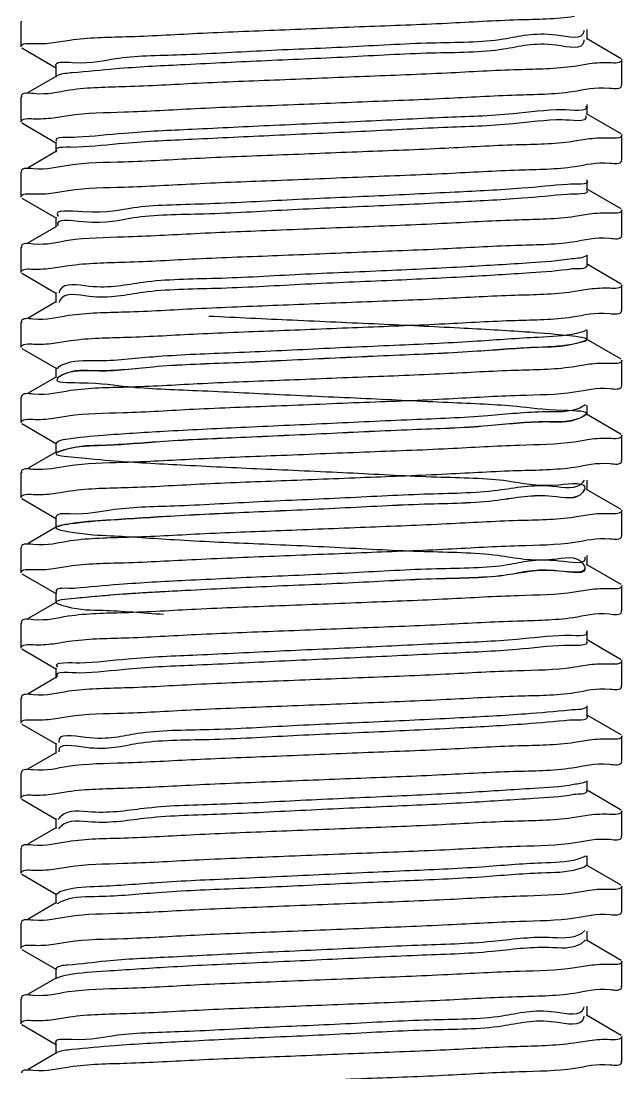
# Model space of a CAD drawing. Extents: x 815029915 to 815825525, y 579155098 to 579748855.
# Drawn here: x 815613517.9 to 815613579.1, y 579347530.3 to 579347637.3 of the extents above; entities that cross this region are included whole.
import ezdxf

# ---------------------------------------------------------------- set-up
doc = ezdxf.new("R2010")
doc.units = 0
doc.header["$LTSCALE"] = 100
doc.header["$MEASUREMENT"] = 0
doc.layers.add('02___PRT_ALL_AXES', color=7, linetype='Continuous')

msp = doc.modelspace()

# ---------------------------------------------------------------- linework, layer by layer
at = {"color": 0, "linetype": 'Continuous'}
for p, q in [((815613517.96, 579347637.33), (815613517.89, 579347637.25)), ((815613575.18, 579347636.39), (815613575.18, 579347636.29)), ((815613575.52, 579347635.46), (815613575.52, 579347636.48)), ((815613521.19, 579347635.14), (815613522.85, 579347635.4)), ((815613575.18, 579347635.44), (815613575.18, 579347635.27)), ((815613578.98, 579347633.51), (815613575.44, 579347635.56)), ((815613517.96, 579347634.61), (815613521.5, 579347632.56)), ((815613575.76, 579347632.98), (815613574.21, 579347632.73)), ((815613521.42, 579347632.66), (815613521.42, 579347631.64)), ((815613521.59, 579347631.81), (815613521.48, 579347631.77)), ((815613521.5, 579347631.73), (815613518.6, 579347630.06)), ((815613578.98, 579347630.79), (815613579.05, 579347630.88)), ((815613517.96, 579347629.68), (815613517.89, 579347629.6)), ((815613575.52, 579347627.82), (815613575.52, 579347628.84)), ((815613521.18, 579347627.5), (815613522.7, 579347627.74)), ((815613578.98, 579347625.86), (815613575.44, 579347627.91)), ((815613517.96, 579347626.97), (815613521.5, 579347624.92)), ((815613521.42, 579347625.01), (815613521.42, 579347623.99)), ((815613575.75, 579347625.34), (815613574.03, 579347625.07)), ((815613521.5, 579347624.09), (815613518.6, 579347622.41)), ((815613578.98, 579347623.15), (815613579.05, 579347623.23)), ((815613517.96, 579347622.04), (815613517.89, 579347621.96)), ((815613575.52, 579347620.17), (815613575.52, 579347621.19)), ((815613521.18, 579347619.85), (815613522.7, 579347620.1)), ((815613578.98, 579347618.22), (815613575.44, 579347620.27)), ((815613517.96, 579347619.32), (815613521.5, 579347617.27)), ((815613521.42, 579347617.37), (815613521.42, 579347616.35)), ((815613575.76, 579347617.68), (815613574.26, 579347617.44)), ((815613521.5, 579347616.44), (815613518.6, 579347614.76)), ((815613578.98, 579347615.5), (815613579.05, 579347615.58)), ((815613517.96, 579347614.39), (815613517.89, 579347614.31)), ((815613578.98, 579347610.57), (815613575.44, 579347612.62)), ((815613575.52, 579347612.52), (815613575.52, 579347613.54)), ((815613517.96, 579347611.68), (815613521.5, 579347609.63)), ((815613521.18, 579347612.21), (815613522.72, 579347612.45)), ((815613521.42, 579347609.72), (815613521.42, 579347608.7)), ((815613575.76, 579347610.05), (815613574.05, 579347609.78)), ((815613521.5, 579347608.8), (815613518.6, 579347607.12)), ((815613521.81, 579347608.83), (815613521.76, 579347608.71)), ((815613521.82, 579347608.86), (815613521.81, 579347608.83)), ((815613578.98, 579347607.85), (815613579.05, 579347607.94)), ((815613517.96, 579347606.75), (815613517.89, 579347606.66)), ((815613575.52, 579347604.88), (815613575.52, 579347605.9)), ((815613517.96, 579347604.03), (815613521.5, 579347601.98)), ((815613521.19, 579347604.55), (815613522.93, 579347604.82)), ((815613578.98, 579347602.92), (815613575.44, 579347604.97)), ((815613521.42, 579347602.08), (815613521.42, 579347601.06)), ((815613575.75, 579347602.41), (815613573.99, 579347602.13)), ((815613521.5, 579347601.15), (815613518.6, 579347599.47)), ((815613521.74, 579347601.11), (815613521.62, 579347601.01)), ((815613521.78, 579347601.13), (815613521.74, 579347601.11)), ((815613578.98, 579347600.21), (815613579.05, 579347600.29)), ((815613517.96, 579347599.1), (815613517.89, 579347599.02)), ((815613575.34, 579347598.29), (815613574.76, 579347597.96)), ((815613575.52, 579347597.23), (815613575.52, 579347598.25)), ((815613521.18, 579347596.92), (815613522.66, 579347597.16)), ((815613578.98, 579347595.28), (815613575.44, 579347597.33)), ((815613517.96, 579347596.38), (815613521.5, 579347594.33)), ((815613521.42, 579347594.43), (815613521.42, 579347593.41)), ((815613575.76, 579347594.75), (815613574.24, 579347594.5)), ((815613521.5, 579347593.5), (815613518.6, 579347591.83)), ((815613521.67, 579347593.49), (815613521.55, 579347593.43)), ((815613578.98, 579347592.56), (815613579.05, 579347592.64)), ((815613517.96, 579347591.45), (815613517.89, 579347591.37)), ((815613575.2, 579347590.63), (815613575.04, 579347590.38)), ((815613575.52, 579347589.59), (815613575.52, 579347590.61)), ((815613521.19, 579347589.26), (815613522.9, 579347589.53)), ((815613575.24, 579347589.69), (815613575.04, 579347589.36)), ((815613578.98, 579347587.63), (815613575.44, 579347589.68)), ((815613517.96, 579347588.74), (815613521.5, 579347586.69)), ((815613575.76, 579347587.1), (815613574.23, 579347586.85)), ((815613521.5, 579347585.86), (815613518.6, 579347584.18)), ((815613521.42, 579347586.78), (815613521.42, 579347585.76)), ((815613521.61, 579347585.9), (815613521.5, 579347585.85)), ((815613578.98, 579347584.92), (815613579.05, 579347585)), ((815613517.96, 579347583.81), (815613517.89, 579347583.72)), ((815613575.52, 579347581.94), (815613575.52, 579347582.96)), ((815613521.18, 579347581.62), (815613522.69, 579347581.87)), ((815613575.24, 579347581.83), (815613575.26, 579347581.77)), ((815613578.98, 579347579.99), (815613575.44, 579347582.03)), ((815613517.96, 579347581.09), (815613521.5, 579347579.04)), ((815613575.76, 579347579.45), (815613574.24, 579347579.21)), ((815613521.42, 579347579.14), (815613521.42, 579347578.12)), ((815613521.5, 579347578.21), (815613518.6, 579347576.53)), ((815613578.98, 579347577.27), (815613579.05, 579347577.35)), ((815613517.96, 579347576.16), (815613517.89, 579347576.08)), ((815613575.52, 579347574.29), (815613575.52, 579347575.31)), ((815613521.18, 579347573.98), (815613522.72, 579347574.22)), ((815613578.98, 579347572.34), (815613575.44, 579347574.39)), ((815613517.96, 579347573.45), (815613521.5, 579347571.4)), ((815613521.42, 579347571.49), (815613521.42, 579347570.47)), ((815613575.75, 579347571.82), (815613574.07, 579347571.55)), ((815613521.5, 579347570.57), (815613518.6, 579347568.89)), ((815613578.98, 579347569.62), (815613579.05, 579347569.71)), ((815613517.96, 579347568.52), (815613517.89, 579347568.43)), ((815613575.52, 579347566.65), (815613575.52, 579347567.67)), ((815613521.18, 579347566.33), (815613522.7, 579347566.58)), ((815613578.98, 579347564.69), (815613575.44, 579347566.74)), ((815613517.96, 579347565.8), (815613521.5, 579347563.75)), ((815613521.42, 579347563.84), (815613521.42, 579347562.83)), ((815613575.76, 579347564.16), (815613574.24, 579347563.92)), ((815613521.5, 579347562.92), (815613518.6, 579347561.24)), ((815613521.72, 579347563.01), (815613521.73, 579347562.96)), ((815613578.98, 579347561.98), (815613579.05, 579347562.06)), ((815613517.96, 579347560.87), (815613517.89, 579347560.79)), ((815613578.98, 579347557.05), (815613575.44, 579347559.1)), ((815613575.52, 579347559), (815613575.52, 579347560.02)), ((815613517.96, 579347558.15), (815613521.5, 579347556.1)), ((815613521.18, 579347558.69), (815613522.65, 579347558.93)), ((815613521.42, 579347556.2), (815613521.42, 579347555.18)), ((815613575.75, 579347556.53), (815613573.98, 579347556.25)), ((815613521.5, 579347555.27), (815613518.6, 579347553.6)), ((815613521.8, 579347555.26), (815613521.7, 579347555.14)), ((815613521.82, 579347555.28), (815613521.8, 579347555.26)), ((815613578.98, 579347554.33), (815613579.05, 579347554.41)), ((815613517.96, 579347553.22), (815613517.89, 579347553.14)), ((815613575.38, 579347552.37), (815613574.56, 579347552.05)), ((815613575.52, 579347551.36), (815613575.52, 579347552.38)), ((815613517.96, 579347550.51), (815613521.5, 579347548.46)), ((815613521.18, 579347551.04), (815613522.71, 579347551.28)), ((815613578.98, 579347549.4), (815613575.44, 579347551.45)), ((815613521.42, 579347548.55), (815613521.42, 579347547.53)), ((815613575.76, 579347548.87), (815613574.3, 579347548.63)), ((815613521.5, 579347547.63), (815613518.6, 579347545.95)), ((815613521.71, 579347547.59), (815613521.58, 579347547.51)), ((815613521.75, 579347547.61), (815613521.71, 579347547.59)), ((815613578.98, 579347546.68), (815613579.05, 579347546.77)), ((815613517.96, 579347545.58), (815613517.89, 579347545.49)), ((815613575.29, 579347544.78), (815613574.89, 579347544.46)), ((815613575.52, 579347543.71), (815613575.52, 579347544.73)), ((815613521.18, 579347543.39), (815613522.68, 579347543.64)), ((815613575.35, 579347543.83), (815613574.89, 579347543.44)), ((815613578.98, 579347541.75), (815613575.44, 579347543.8)), ((815613517.96, 579347542.86), (815613521.5, 579347540.81)), ((815613521.42, 579347540.91), (815613521.42, 579347539.89)), ((815613575.76, 579347541.22), (815613574.26, 579347540.98)), ((815613521.5, 579347539.98), (815613518.6, 579347538.3)), ((815613521.64, 579347539.99), (815613521.53, 579347539.93)), ((815613578.98, 579347539.04), (815613579.05, 579347539.12)), ((815613517.96, 579347537.93), (815613517.89, 579347537.85)), ((815613575.17, 579347537.02), (815613575.14, 579347536.88)), ((815613575.52, 579347536.06), (815613575.52, 579347537.08)), ((815613521.18, 579347535.74), (815613522.83, 579347536)), ((815613575.18, 579347536.08), (815613575.14, 579347535.86)), ((815613578.98, 579347534.11), (815613575.44, 579347536.16)), ((815613517.96, 579347535.22), (815613521.5, 579347533.17)), ((815613575.76, 579347533.58), (815613574.16, 579347533.33)), ((815613521.5, 579347532.34), (815613518.6, 579347530.66)), ((815613521.42, 579347533.26), (815613521.42, 579347532.24)), ((815613521.59, 579347532.4), (815613521.49, 579347532.36)), ((815613578.98, 579347531.39), (815613579.05, 579347531.48))]:
    msp.add_line(p, q, dxfattribs=at)
for points, start_tangent, end_tangent in [([(815613522.85, 579347635.4), (815613528.54, 579347635.75), (815613535.83, 579347636.09), (815613544.21, 579347636.44), (815613552.87, 579347636.79), (815613561.23, 579347637.13), (815613568.51, 579347637.48), (815613574.21, 579347637.83)], (0.989212, 0.146489), (0.98908, 0.147378)), ([(815613575.18, 579347636.29), (815613572.37, 579347635.89), (815613567.01, 579347635.49), (815613559.67, 579347635.09), (815613551.14, 579347634.69), (815613542.32, 579347634.29), (815613534.16, 579347633.89), (815613527.52, 579347633.49), (815613523.13, 579347633.09), (815613521.43, 579347632.7), (815613521.44, 579347632.68)], (-0.106624, -0.994299), (0.626642, -0.779307)), ([(815613517.89, 579347634.7), (815613519.15, 579347635.05)], (0, 1), (0.999213, -0.039672)), ([(815613519.15, 579347635.05), (815613521.19, 579347635.14)], (0.999213, -0.039672), (0.991837, 0.127516)), ([(815613575.18, 579347635.27), (815613572.37, 579347634.87), (815613567.01, 579347634.47), (815613559.67, 579347634.07), (815613551.14, 579347633.67), (815613542.32, 579347633.27), (815613534.16, 579347632.87), (815613527.52, 579347632.47), (815613523.13, 579347632.07), (815613521.59, 579347631.81)], (-0.106624, -0.994299), (-0.941089, -0.338159)), ([(815613577.82, 579347633.08), (815613575.76, 579347632.98)], (-0.999327, 0.036695), (-0.990977, -0.134035)), ([(815613579.05, 579347633.42), (815613577.82, 579347633.08)], (0, -1), (-0.999327, 0.036695)), ([(815613574.21, 579347632.73), (815613568.51, 579347632.38), (815613561.23, 579347632.04), (815613552.87, 579347631.69), (815613544.21, 579347631.34), (815613535.83, 579347630.99), (815613528.54, 579347630.65), (815613522.85, 579347630.3)], (-0.98908, -0.147378), (-0.989212, -0.146489)), ([(815613574.03, 579347630.17), (815613577.78, 579347630.52), (815613579.04, 579347630.77)], (0.98926, 0.146164), (0.292315, 0.956322)), ([(815613522.85, 579347630.3), (815613519.15, 579347629.95), (815613517.9, 579347629.7)], (-0.989212, -0.146489), (-0.295166, -0.955446)), ([(815613522.7, 579347627.74), (815613528.38, 579347628.09), (815613535.62, 579347628.44), (815613543.99, 579347628.78), (815613552.63, 579347629.13), (815613561.02, 579347629.48), (815613568.3, 579347629.82), (815613574.03, 579347630.17)], (0.989079, 0.147383), (0.98926, 0.146164)), ([(815613575.37, 579347628.69), (815613572.97, 579347628.3)], (0.527191, -0.849747), (-0.999993, 0.003618)), ([(815613572.97, 579347628.3), (815613567.97, 579347627.9), (815613560.88, 579347627.51), (815613552.47, 579347627.11), (815613543.64, 579347626.71), (815613535.32, 579347626.31), (815613528.4, 579347625.91), (815613523.63, 579347625.51)], (-0.999993, 0.003618), (-0.998742, -0.050136)), ([(815613575.35, 579347627.7), (815613575.36, 579347627.68), (815613572.97, 579347627.28)], (0.578686, -0.81555), (-0.999993, 0.003618)), ([(815613517.89, 579347627.05), (815613519.11, 579347627.4)], (0, 1), (0.999349, -0.036074)), ([(815613519.11, 579347627.4), (815613521.18, 579347627.5)], (0.999349, -0.036074), (0.990801, 0.135325)), ([(815613572.97, 579347627.28), (815613567.97, 579347626.88), (815613560.88, 579347626.49), (815613552.47, 579347626.09), (815613543.64, 579347625.69), (815613535.32, 579347625.29), (815613528.4, 579347624.89), (815613523.63, 579347624.49)], (-0.999993, 0.003618), (-0.998742, -0.050136)), ([(815613523.63, 579347625.51), (815613521.5, 579347625.11), (815613521.51, 579347625.1)], (-0.998742, -0.050136), (0.672217, -0.740354)), ([(815613577.78, 579347625.42), (815613575.75, 579347625.34)], (-0.999172, 0.040692), (-0.992216, -0.124528)), ([(815613579.05, 579347625.78), (815613577.78, 579347625.42)], (0, -1), (-0.999172, 0.040692)), ([(815613523.63, 579347624.49), (815613521.5, 579347624.09)], (-0.998742, -0.050136), (0.624895, -0.780709)), ([(815613574.03, 579347625.07), (815613568.3, 579347624.73), (815613561.02, 579347624.38), (815613552.63, 579347624.03), (815613543.99, 579347623.69), (815613535.62, 579347623.34), (815613528.38, 579347622.99), (815613522.7, 579347622.65)], (-0.98926, -0.146164), (-0.989079, -0.147383)), ([(815613522.7, 579347622.65), (815613519.11, 579347622.3), (815613517.9, 579347622.06)], (-0.989079, -0.147383), (-0.307422, -0.951573)), ([(815613522.7, 579347620.1), (815613528.37, 579347620.45), (815613535.61, 579347620.79), (815613543.86, 579347621.13), (815613552.74, 579347621.49), (815613561.26, 579347621.84), (815613568.54, 579347622.19), (815613574.26, 579347622.54)], (0.989081, 0.147372), (0.989042, 0.147638)), ([(815613574.26, 579347622.54), (815613577.83, 579347622.88), (815613579.04, 579347623.13)], (0.989042, 0.147638), (0.310088, 0.950708)), ([(815613575.47, 579347621.12), (815613573.51, 579347620.72)], (0.620246, -0.784407), (-0.997008, -0.077294)), ([(815613573.51, 579347620.72), (815613568.88, 579347620.32), (815613562.06, 579347619.92), (815613553.8, 579347619.52), (815613544.97, 579347619.12), (815613536.52, 579347618.72), (815613529.33, 579347618.32), (815613524.19, 579347617.92), (815613521.64, 579347617.52), (815613521.66, 579347617.49)], (-0.997008, -0.077294), (0.457873, -0.889018)), ([(815613575.46, 579347620.11), (815613575.47, 579347620.1), (815613573.51, 579347619.7)], (0.689145, -0.724623), (-0.997008, -0.077294)), ([(815613517.89, 579347619.41), (815613519.11, 579347619.75)], (0, 1), (0.999351, -0.03602)), ([(815613519.11, 579347619.75), (815613521.18, 579347619.85)], (0.999351, -0.03602), (0.990786, 0.135438)), ([(815613573.51, 579347619.7), (815613568.88, 579347619.3), (815613562.06, 579347618.9), (815613553.8, 579347618.5), (815613544.97, 579347618.1), (815613536.52, 579347617.7), (815613529.33, 579347617.3), (815613524.19, 579347616.9), (815613521.64, 579347616.5)], (-0.997008, -0.077294), (0.400134, -0.916457)), ([(815613579.05, 579347618.13), (815613577.83, 579347617.79)], (0, -1), (-0.999373, 0.035411)), ([(815613574.26, 579347617.44), (815613568.54, 579347617.09), (815613561.26, 579347616.75), (815613552.74, 579347616.39), (815613543.86, 579347616.04), (815613535.61, 579347615.69), (815613528.37, 579347615.35), (815613522.7, 579347615)], (-0.989042, -0.147638), (-0.989081, -0.147372)), ([(815613577.83, 579347617.79), (815613575.76, 579347617.68)], (-0.999373, 0.035411), (-0.990661, -0.136345)), ([(815613522.7, 579347615), (815613519.11, 579347614.65), (815613517.9, 579347614.41)], (-0.989081, -0.147372), (-0.307604, -0.951515)), ([(815613522.72, 579347612.45), (815613528.49, 579347612.81), (815613535.72, 579347613.15), (815613544.03, 579347613.49), (815613552.6, 579347613.84), (815613560.87, 579347614.18), (815613568.15, 579347614.52), (815613574.05, 579347614.88)], (0.98912, 0.147109), (0.989211, 0.146498)), ([(815613574.05, 579347614.88), (815613577.81, 579347615.24), (815613579.04, 579347615.48)], (0.989211, 0.146498), (0.303223, 0.952919)), ([(815613573.99, 579347613.13), (815613569.74, 579347612.73), (815613563.21, 579347612.33), (815613555.12, 579347611.93), (815613546.31, 579347611.54), (815613537.74, 579347611.14), (815613530.31, 579347610.74), (815613524.82, 579347610.34), (815613521.85, 579347609.94), (815613521.74, 579347609.65)], (-0.989294, -0.145933), (-0.229174, -0.973386)), ([(815613575.44, 579347613.44), (815613573.99, 579347613.13)], (-0.881143, -0.47285), (-0.989294, -0.145933)), ([(815613517.89, 579347611.76), (815613519.09, 579347612.1)], (0, 1), (0.999392, -0.034866)), ([(815613519.09, 579347612.1), (815613521.18, 579347612.21)], (0.999392, -0.034866), (0.990841, 0.135033)), ([(815613573.99, 579347612.11), (815613569.74, 579347611.71), (815613563.21, 579347611.31), (815613555.12, 579347610.92), (815613546.31, 579347610.52), (815613537.74, 579347610.12), (815613530.31, 579347609.72), (815613524.82, 579347609.32), (815613521.85, 579347608.92), (815613521.82, 579347608.86)], (-0.989294, -0.145933), (-0.422944, -0.906156)), ([(815613575.52, 579347612.52), (815613575.52, 579347612.51), (815613573.99, 579347612.11)], (0.383799, -0.923417), (-0.989294, -0.145933)), ([(815613579.05, 579347610.49), (815613577.81, 579347610.14)], (0, -1), (-0.999272, 0.038147)), ([(815613574.05, 579347609.78), (815613568.15, 579347609.42), (815613560.87, 579347609.08), (815613552.6, 579347608.74), (815613544.03, 579347608.4), (815613535.72, 579347608.05), (815613528.49, 579347607.71), (815613522.72, 579347607.36)], (-0.989211, -0.146498), (-0.98912, -0.147109)), ([(815613577.81, 579347610.14), (815613575.76, 579347610.05)], (-0.999272, 0.038147), (-0.991933, -0.126764)), ([(815613522.72, 579347607.36), (815613519.09, 579347607.01), (815613517.9, 579347606.77)], (-0.98912, -0.147109), (-0.313468, -0.949599)), ([(815613537.01, 579347607.32), (815613545.52, 579347606.92), (815613554.34, 579347606.52), (815613562.54, 579347606.12), (815613569.23, 579347605.73), (815613573.71, 579347605.33), (815613575.5, 579347604.93), (815613574.41, 579347604.53), (815613570.54, 579347604.13), (815613564.33, 579347603.73), (815613556.42, 579347603.33), (815613547.66, 579347602.93), (815613538.99, 579347602.53), (815613531.33, 579347602.13), (815613525.5, 579347601.73), (815613522.12, 579347601.33), (815613521.55, 579347600.93), (815613523.85, 579347600.54), (815613528.78, 579347600.14), (815613535.81, 579347599.74), (815613544.19, 579347599.34), (815613553.02, 579347598.94), (815613561.37, 579347598.54), (815613568.34, 579347598.14), (815613573.2, 579347597.74), (815613575.41, 579347597.34), (815613574.76, 579347596.94), (815613571.3, 579347596.54), (815613565.4, 579347596.14), (815613557.7, 579347595.74), (815613549.01, 579347595.35), (815613540.27, 579347594.95), (815613532.4, 579347594.55), (815613526.24, 579347594.15), (815613522.46, 579347593.75), (815613521.45, 579347593.35), (815613523.32, 579347592.95), (815613527.88, 579347592.55), (815613534.63, 579347592.15), (815613542.86, 579347591.75), (815613551.69, 579347591.35), (815613560.17, 579347590.95), (815613567.41, 579347590.55), (815613572.62, 579347590.16), (815613575.26, 579347589.76), (815613575.04, 579347589.36), (815613571.99, 579347588.96), (815613566.43, 579347588.56), (815613558.95, 579347588.16), (815613550.36, 579347587.76), (815613541.56, 579347587.36), (815613533.5, 579347586.96), (815613527.04, 579347586.56), (815613522.86, 579347586.16), (815613521.42, 579347585.76), (815613522.86, 579347585.36), (815613527.03, 579347584.97), (815613533.49, 579347584.57), (815613541.55, 579347584.17), (815613550.34, 579347583.77), (815613558.94, 579347583.37), (815613566.42, 579347582.97), (815613571.98, 579347582.57), (815613575.04, 579347582.17), (815613575.26, 579347581.77), (815613572.63, 579347581.37), (815613567.42, 579347580.97), (815613560.18, 579347580.57), (815613551.7, 579347580.17), (815613542.87, 579347579.78), (815613534.64, 579347579.38), (815613527.89, 579347578.98), (815613523.33, 579347578.58), (815613521.45, 579347578.18), (815613522.46, 579347577.78), (815613526.23, 579347577.38), (815613532.39, 579347576.98)], (0.998769, -0.049594), (0.998439, -0.055859)), ([(815613522.93, 579347604.82), (815613528.68, 579347605.17), (815613535.86, 579347605.51), (815613544.15, 579347605.85), (815613552.71, 579347606.19), (815613561.01, 579347606.54), (815613568.2, 579347606.88), (815613573.99, 579347607.23)], (0.98928, 0.146029), (0.989285, 0.145998)), ([(815613573.99, 579347607.23), (815613577.78, 579347607.58), (815613579.04, 579347607.84)], (0.989285, 0.145998), (0.292739, 0.956192)), ([(815613574.41, 579347605.55), (815613570.54, 579347605.15), (815613564.33, 579347604.75), (815613556.42, 579347604.35), (815613547.66, 579347603.95), (815613538.99, 579347603.55), (815613531.33, 579347603.15), (815613525.5, 579347602.75), (815613522.12, 579347602.35), (815613521.56, 579347601.96)], (-0.97161, -0.23659), (-0.62132, -0.783557)), ([(815613575.41, 579347605.87), (815613574.41, 579347605.55)], (-0.87188, -0.48972), (-0.97161, -0.23659)), ([(815613517.89, 579347604.11), (815613519.16, 579347604.47)], (0, 1), (0.999176, -0.040599)), ([(815613519.16, 579347604.47), (815613521.19, 579347604.55)], (0.999176, -0.040599), (0.992281, 0.124009)), ([(815613574.41, 579347604.53), (815613570.54, 579347604.13), (815613564.33, 579347603.73), (815613556.42, 579347603.33), (815613547.66, 579347602.93), (815613538.99, 579347602.53), (815613531.33, 579347602.13), (815613525.5, 579347601.73), (815613522.12, 579347601.33), (815613521.78, 579347601.13)], (-0.97161, -0.23659), (-0.826216, -0.563353)), ([(815613575.49, 579347604.91), (815613574.41, 579347604.53)], (-0.667703, -0.744428), (-0.97161, -0.23659)), ([(815613573.99, 579347602.13), (815613568.2, 579347601.78), (815613561.01, 579347601.44), (815613552.71, 579347601.1), (815613544.15, 579347600.76), (815613535.86, 579347600.41), (815613528.68, 579347600.07), (815613522.93, 579347599.73)], (-0.989285, -0.145998), (-0.98928, -0.146029)), ([(815613577.78, 579347602.49), (815613575.75, 579347602.41)], (-0.999166, 0.040823), (-0.992411, -0.122966)), ([(815613579.05, 579347602.84), (815613577.78, 579347602.49)], (0, -1), (-0.999166, 0.040823)), ([(815613522.93, 579347599.73), (815613519.16, 579347599.37), (815613517.9, 579347599.12)], (-0.98928, -0.146029), (-0.293013, -0.956108)), ([(815613574.24, 579347599.6), (815613577.83, 579347599.94), (815613579.04, 579347600.19)], (0.989121, 0.147104), (0.307519, 0.951542)), ([(815613522.66, 579347597.16), (815613528.29, 579347597.5), (815613535.49, 579347597.85), (815613543.83, 579347598.19), (815613552.86, 579347598.55), (815613561.41, 579347598.91), (815613568.63, 579347599.26), (815613574.24, 579347599.6)], (0.989079, 0.147386), (0.989121, 0.147104)), ([(815613574.76, 579347597.96), (815613571.3, 579347597.56), (815613565.4, 579347597.16), (815613557.7, 579347596.76), (815613549.01, 579347596.36), (815613540.27, 579347595.97), (815613532.4, 579347595.57), (815613526.24, 579347595.17), (815613522.46, 579347594.77), (815613521.46, 579347594.39)], (-0.91394, -0.405849), (-0.684829, -0.728703)), ([(815613517.89, 579347596.47), (815613519.1, 579347596.81)], (0, 1), (0.999384, -0.035099)), ([(815613519.1, 579347596.81), (815613521.18, 579347596.92)], (0.999384, -0.035099), (0.990517, 0.137388)), ([(815613574.76, 579347596.94), (815613571.3, 579347596.54), (815613565.4, 579347596.14), (815613557.7, 579347595.74), (815613549.01, 579347595.35), (815613540.27, 579347594.95), (815613532.4, 579347594.55), (815613526.24, 579347594.15), (815613522.46, 579347593.75), (815613521.67, 579347593.49)], (-0.91394, -0.405849), (-0.91365, -0.406503)), ([(815613575.41, 579347597.33), (815613574.76, 579347596.94)], (-0.650655, -0.759374), (-0.91394, -0.405849)), ([(815613574.24, 579347594.5), (815613568.63, 579347594.16), (815613561.41, 579347593.81), (815613552.86, 579347593.46), (815613543.83, 579347593.1), (815613535.49, 579347592.75), (815613528.29, 579347592.41), (815613522.66, 579347592.06)], (-0.989121, -0.147104), (-0.989079, -0.147386)), ([(815613577.83, 579347594.85), (815613575.76, 579347594.75)], (-0.999351, 0.03603), (-0.990762, -0.135611)), ([(815613579.05, 579347595.19), (815613577.83, 579347594.85)], (0, -1), (-0.999351, 0.03603)), ([(815613574.23, 579347591.95), (815613577.85, 579347592.3), (815613579.04, 579347592.54)], (0.989107, 0.1472), (0.314602, 0.949224)), ([(815613522.66, 579347592.06), (815613519.1, 579347591.72), (815613517.9, 579347591.47)], (-0.989079, -0.147386), (-0.310723, -0.950501)), ([(815613522.9, 579347589.53), (815613528.81, 579347589.88), (815613536.09, 579347590.23), (815613544.35, 579347590.57), (815613552.93, 579347590.91), (815613561.24, 579347591.26), (815613568.47, 579347591.6), (815613574.23, 579347591.95)], (0.989221, 0.146428), (0.989107, 0.1472)), ([(815613575.04, 579347590.38), (815613571.99, 579347589.98), (815613566.43, 579347589.58), (815613558.95, 579347589.18), (815613550.36, 579347588.78), (815613541.56, 579347588.38), (815613533.5, 579347587.98), (815613527.04, 579347587.58), (815613522.86, 579347587.18), (815613521.42, 579347586.78)], (-0.617202, -0.786805), (0.012808, -0.999918)), ([(815613517.89, 579347588.82), (815613519.13, 579347589.17)], (0, 1), (0.999253, -0.038633)), ([(815613519.13, 579347589.17), (815613521.19, 579347589.26)], (0.999253, -0.038633), (0.992046, 0.125874)), ([(815613575.04, 579347589.36), (815613571.99, 579347588.96), (815613566.43, 579347588.56), (815613558.95, 579347588.16), (815613550.36, 579347587.76), (815613541.56, 579347587.36), (815613533.5, 579347586.96), (815613527.04, 579347586.56), (815613522.86, 579347586.16), (815613521.61, 579347585.9)], (-0.617202, -0.786805), (-0.941519, -0.33696)), ([(815613574.23, 579347586.85), (815613568.47, 579347586.5), (815613561.24, 579347586.16), (815613552.93, 579347585.81), (815613544.35, 579347585.47), (815613536.09, 579347585.13), (815613528.81, 579347584.79), (815613522.9, 579347584.43)], (-0.989107, -0.1472), (-0.989221, -0.146428)), ([(815613577.85, 579347587.2), (815613575.76, 579347587.1)], (-0.999402, 0.034565), (-0.990751, -0.135693)), ([(815613579.05, 579347587.55), (815613577.85, 579347587.2)], (0, -1), (-0.999402, 0.034565)), ([(815613574.24, 579347584.31), (815613577.83, 579347584.65), (815613579.04, 579347584.9)], (0.989078, 0.147396), (0.307576, 0.951523)), ([(815613522.9, 579347584.43), (815613519.13, 579347584.07), (815613517.9, 579347583.83)], (-0.989221, -0.146428), (-0.301346, -0.953515)), ([(815613522.69, 579347581.87), (815613528.4, 579347582.22), (815613535.69, 579347582.56), (815613544.21, 579347582.92), (815613553.08, 579347583.27), (815613561.33, 579347583.62), (815613568.57, 579347583.96), (815613574.24, 579347584.31)], (0.989049, 0.147588), (0.989078, 0.147396)), ([(815613575.26, 579347582.79), (815613572.63, 579347582.39), (815613567.42, 579347581.99), (815613560.18, 579347581.59), (815613551.7, 579347581.19), (815613542.87, 579347580.79), (815613534.64, 579347580.4), (815613527.89, 579347580), (815613523.33, 579347579.6)], (0.273996, -0.961731), (-0.995872, -0.090767)), ([(815613575.26, 579347582.81), (815613575.26, 579347582.79)], (0.301127, -0.953584), (0.273996, -0.961731)), ([(815613517.89, 579347581.18), (815613519.11, 579347581.52)], (0, 1), (0.999373, -0.035395)), ([(815613519.11, 579347581.52), (815613521.18, 579347581.62)], (0.999373, -0.035395), (0.990678, 0.136221)), ([(815613575.26, 579347581.77), (815613572.63, 579347581.37), (815613567.42, 579347580.97), (815613560.18, 579347580.57), (815613551.7, 579347580.17), (815613542.87, 579347579.78), (815613534.64, 579347579.38), (815613527.89, 579347578.98), (815613523.33, 579347578.58)], (0.273996, -0.961731), (-0.995872, -0.090767)), ([(815613523.33, 579347579.6), (815613521.45, 579347579.2), (815613521.46, 579347579.18)], (-0.995872, -0.090767), (0.68537, -0.728195)), ([(815613577.83, 579347579.56), (815613575.76, 579347579.45)], (-0.99935, 0.036052), (-0.990788, -0.135426)), ([(815613579.05, 579347579.9), (815613577.83, 579347579.56)], (0, -1), (-0.99935, 0.036052)), ([(815613574.24, 579347579.21), (815613568.57, 579347578.86), (815613561.33, 579347578.52), (815613553.08, 579347578.17), (815613544.21, 579347577.82), (815613535.69, 579347577.47), (815613528.4, 579347577.12), (815613522.69, 579347576.77)], (-0.989078, -0.147396), (-0.989049, -0.147588)), ([(815613574.07, 579347576.65), (815613577.78, 579347577), (815613579.04, 579347577.25)], (0.989232, 0.146356), (0.29489, 0.955531)), ([(815613522.69, 579347576.77), (815613519.11, 579347576.42), (815613517.9, 579347576.18)], (-0.989049, -0.147588), (-0.310128, -0.950695)), ([(815613522.72, 579347574.22), (815613528.42, 579347574.57), (815613535.69, 579347574.92), (815613544.06, 579347575.27), (815613552.71, 579347575.61), (815613561.1, 579347575.96), (815613568.38, 579347576.3), (815613574.07, 579347576.65)], (0.989082, 0.147363), (0.989232, 0.146356)), ([(815613575.42, 579347575.2), (815613573.2, 579347574.81)], (0.605305, -0.795993), (-0.999404, -0.034515)), ([(815613573.2, 579347574.81), (815613568.35, 579347574.41), (815613561.38, 579347574.01), (815613553.04, 579347573.61), (815613544.2, 579347573.21), (815613535.82, 579347572.81), (815613528.79, 579347572.41), (815613523.86, 579347572.01)], (-0.999404, -0.034515), (-0.99988, -0.015471)), ([(815613575.41, 579347574.2), (815613575.42, 579347574.19), (815613573.2, 579347573.79)], (0.652023, -0.758199), (-0.999404, -0.034515)), ([(815613517.89, 579347573.53), (815613519.12, 579347573.88)], (0, 1), (0.999333, -0.036521)), ([(815613519.12, 579347573.88), (815613521.18, 579347573.98)], (0.999333, -0.036521), (0.990933, 0.134359)), ([(815613573.2, 579347573.79), (815613568.35, 579347573.39), (815613561.38, 579347572.99), (815613553.04, 579347572.59), (815613544.2, 579347572.19), (815613535.82, 579347571.79), (815613528.79, 579347571.39), (815613523.86, 579347570.99)], (-0.999404, -0.034515), (-0.99988, -0.015471)), ([(815613523.86, 579347572.01), (815613521.55, 579347571.61), (815613521.56, 579347571.6)], (-0.99988, -0.015471), (0.619393, -0.785081)), ([(815613577.78, 579347571.9), (815613575.75, 579347571.82)], (-0.999206, 0.039848), (-0.991926, -0.126821)), ([(815613579.05, 579347572.26), (815613577.78, 579347571.9)], (0, -1), (-0.999206, 0.039848)), ([(815613523.86, 579347570.99), (815613521.55, 579347570.6)], (-0.99988, -0.015471), (0.57079, -0.821096)), ([(815613574.07, 579347571.55), (815613568.38, 579347571.21), (815613561.1, 579347570.86), (815613552.71, 579347570.51), (815613544.06, 579347570.17), (815613535.69, 579347569.82), (815613528.42, 579347569.47), (815613522.72, 579347569.13)], (-0.989232, -0.146356), (-0.989082, -0.147363)), ([(815613522.72, 579347569.13), (815613519.12, 579347568.78), (815613517.9, 579347568.53)], (-0.989082, -0.147363), (-0.305913, -0.952059)), ([(815613522.7, 579347566.58), (815613528.38, 579347566.92), (815613535.63, 579347567.27), (815613543.88, 579347567.61), (815613552.69, 579347567.96), (815613561.18, 579347568.32), (815613568.48, 579347568.66), (815613574.24, 579347569.01)], (0.989081, 0.147371), (0.989041, 0.147641)), ([(815613574.24, 579347569.01), (815613577.84, 579347569.36), (815613579.04, 579347569.6)], (0.989041, 0.147641), (0.310145, 0.950689)), ([(815613573.72, 579347567.22), (815613569.24, 579347566.82), (815613562.55, 579347566.42), (815613554.36, 579347566.02), (815613545.54, 579347565.62), (815613537.03, 579347565.22), (815613529.74, 579347564.83), (815613524.45, 579347564.43), (815613521.72, 579347564.03), (815613521.74, 579347563.92)], (-0.994402, -0.105662), (0.22131, -0.975204)), ([(815613575.47, 579347567.53), (815613573.72, 579347567.22)], (-0.7979, -0.60279), (-0.994402, -0.105662)), ([(815613575.49, 579347566.62), (815613575.5, 579347566.6), (815613573.72, 579347566.2)], (0.666242, -0.745735), (-0.994402, -0.105662)), ([(815613517.89, 579347565.88), (815613519.11, 579347566.23)], (0, 1), (0.999346, -0.036148)), ([(815613519.11, 579347566.23), (815613521.18, 579347566.33)], (0.999346, -0.036148), (0.990823, 0.135165)), ([(815613573.72, 579347566.2), (815613569.24, 579347565.8), (815613562.55, 579347565.4), (815613554.36, 579347565), (815613545.54, 579347564.6), (815613537.03, 579347564.21), (815613529.74, 579347563.81), (815613524.45, 579347563.41), (815613521.72, 579347563.01)], (-0.994402, -0.105662), (0.089672, -0.995971)), ([(815613579.05, 579347564.61), (815613577.84, 579347564.26)], (0, -1), (-0.99937, 0.035504)), ([(815613574.24, 579347563.92), (815613568.48, 579347563.57), (815613561.18, 579347563.22), (815613552.69, 579347562.87), (815613543.88, 579347562.51), (815613535.63, 579347562.17), (815613528.38, 579347561.83), (815613522.7, 579347561.48)], (-0.989041, -0.147641), (-0.989081, -0.147371)), ([(815613577.84, 579347564.26), (815613575.76, 579347564.16)], (-0.99937, 0.035504), (-0.990761, -0.135622)), ([(815613522.7, 579347561.48), (815613519.11, 579347561.13), (815613517.9, 579347560.89)], (-0.989081, -0.147371), (-0.307172, -0.951654)), ([(815613522.65, 579347558.93), (815613528.36, 579347559.28), (815613535.56, 579347559.62), (815613543.88, 579347559.97), (815613552.49, 579347560.31), (815613560.72, 579347560.65), (815613568.02, 579347560.99), (815613573.98, 579347561.35)], (0.989075, 0.147416), (0.989245, 0.146266)), ([(815613573.98, 579347561.35), (815613577.79, 579347561.71), (815613579.04, 579347561.96)], (0.989245, 0.146266), (0.297147, 0.954832)), ([(815613574.17, 579347559.64), (815613570.08, 579347559.24), (815613563.69, 579347558.84), (815613555.67, 579347558.44), (815613546.88, 579347558.04), (815613538.26, 579347557.64), (815613530.74, 579347557.24), (815613525.1, 579347556.84), (815613521.96, 579347556.44), (815613521.66, 579347556.07)], (-0.983804, -0.179247), (-0.462473, -0.886634)), ([(815613575.43, 579347559.95), (815613574.17, 579347559.64)], (-0.886938, -0.461889), (-0.983804, -0.179247)), ([(815613517.89, 579347558.24), (815613519.08, 579347558.58)], (0, 1), (0.999434, -0.033647)), ([(815613519.08, 579347558.58), (815613521.18, 579347558.69)], (0.999434, -0.033647), (0.990385, 0.138338)), ([(815613574.17, 579347558.62), (815613570.08, 579347558.22), (815613563.69, 579347557.82), (815613555.67, 579347557.42), (815613546.88, 579347557.02), (815613538.26, 579347556.62), (815613530.74, 579347556.22), (815613525.1, 579347555.82), (815613521.96, 579347555.42), (815613521.82, 579347555.28)], (-0.983804, -0.179247), (-0.66302, -0.748601)), ([(815613575.52, 579347559), (815613574.17, 579347558.62)], (-0.397683, -0.917523), (-0.983804, -0.179247)), ([(815613579.05, 579347556.96), (815613577.79, 579347556.61)], (0, -1), (-0.999201, 0.039963)), ([(815613573.98, 579347556.25), (815613568.02, 579347555.9), (815613560.72, 579347555.55), (815613552.49, 579347555.21), (815613543.88, 579347554.87), (815613535.56, 579347554.52), (815613528.36, 579347554.18), (815613522.65, 579347553.83)], (-0.989245, -0.146266), (-0.989075, -0.147416)), ([(815613577.79, 579347556.61), (815613575.75, 579347556.53)], (-0.999201, 0.039963), (-0.99245, -0.122653)), ([(815613522.65, 579347553.83), (815613519.08, 579347553.48), (815613517.9, 579347553.24)], (-0.989075, -0.147416), (-0.317122, -0.948385)), ([(815613522.71, 579347551.28), (815613528.29, 579347551.63), (815613535.5, 579347551.97), (815613544.06, 579347552.33), (815613553.13, 579347552.69), (815613561.53, 579347553.04), (815613568.7, 579347553.38), (815613574.3, 579347553.73)], (0.989159, 0.146849), (0.989074, 0.147423)), ([(815613574.3, 579347553.73), (815613577.84, 579347554.07), (815613579.04, 579347554.31)], (0.989074, 0.147423), (0.312691, 0.949855)), ([(815613574.56, 579347552.05), (815613570.87, 579347551.65), (815613564.78, 579347551.25), (815613556.96, 579347550.85), (815613548.23, 579347550.45), (815613539.53, 579347550.05), (815613531.78, 579347549.65), (815613525.81, 579347549.26), (815613522.26, 579347548.86), (815613521.51, 579347548.47)], (-0.956192, -0.292739), (-0.671026, -0.741434)), ([(815613517.89, 579347550.59), (815613519.12, 579347550.94)], (0, 1), (0.999337, -0.036416)), ([(815613519.12, 579347550.94), (815613521.18, 579347551.04)], (0.999337, -0.036416), (0.990859, 0.1349)), ([(815613574.56, 579347551.03), (815613570.87, 579347550.63), (815613564.78, 579347550.23), (815613556.96, 579347549.83), (815613548.23, 579347549.43), (815613539.53, 579347549.03), (815613531.78, 579347548.63), (815613525.81, 579347548.24), (815613522.26, 579347547.84), (815613521.75, 579347547.61)], (-0.956192, -0.292739), (-0.882688, -0.469959)), ([(815613575.46, 579347551.42), (815613574.56, 579347551.03)], (-0.689068, -0.724696), (-0.956192, -0.292739)), ([(815613574.3, 579347548.63), (815613568.7, 579347548.28), (815613561.53, 579347547.94), (815613553.13, 579347547.59), (815613544.06, 579347547.23), (815613535.5, 579347546.87), (815613528.29, 579347546.53), (815613522.71, 579347546.19)], (-0.989074, -0.147423), (-0.989159, -0.146849)), ([(815613577.84, 579347548.97), (815613575.76, 579347548.87)], (-0.999403, 0.034545), (-0.99035, -0.138591)), ([(815613579.05, 579347549.32), (815613577.84, 579347548.97)], (0, -1), (-0.999403, 0.034545)), ([(815613522.71, 579347546.19), (815613519.12, 579347545.84), (815613517.9, 579347545.6)], (-0.989159, -0.146849), (-0.305988, -0.952035)), ([(815613574.26, 579347546.08), (815613577.83, 579347546.42), (815613579.04, 579347546.67)], (0.989075, 0.147412), (0.308973, 0.951071)), ([(815613522.68, 579347543.64), (815613528.33, 579347543.98), (815613535.55, 579347544.33), (815613543.84, 579347544.67), (815613552.81, 579347545.03), (815613561.35, 579347545.39), (815613568.61, 579347545.73), (815613574.26, 579347546.08)], (0.98908, 0.147378), (0.989075, 0.147412)), ([(815613574.89, 579347544.46), (815613571.6, 579347544.07), (815613565.84, 579347543.67), (815613558.23, 579347543.27), (815613549.58, 579347542.87), (815613540.81, 579347542.47), (815613532.86, 579347542.07), (815613526.57, 579347541.67), (815613522.62, 579347541.27), (815613521.44, 579347540.89)], (-0.846853, -0.531828), (-0.623472, -0.781846)), ([(815613517.89, 579347542.95), (815613519.11, 579347543.29)], (0, 1), (0.999367, -0.035584)), ([(815613519.11, 579347543.29), (815613521.18, 579347543.39)], (0.999367, -0.035584), (0.990658, 0.136367)), ([(815613574.89, 579347543.44), (815613571.6, 579347543.05), (815613565.84, 579347542.65), (815613558.23, 579347542.25), (815613549.58, 579347541.85), (815613540.81, 579347541.45), (815613532.86, 579347541.05), (815613526.57, 579347540.65), (815613522.62, 579347540.25), (815613521.64, 579347539.99)], (-0.846853, -0.531828), (-0.930165, -0.367142)), ([(815613574.26, 579347540.98), (815613568.61, 579347540.63), (815613561.35, 579347540.29), (815613552.81, 579347539.93), (815613543.84, 579347539.57), (815613535.55, 579347539.23), (815613528.33, 579347538.88), (815613522.68, 579347538.54)], (-0.989075, -0.147412), (-0.98908, -0.147378)), ([(815613577.83, 579347541.33), (815613575.76, 579347541.22)], (-0.999365, 0.035635), (-0.990664, -0.136329)), ([(815613579.05, 579347541.67), (815613577.83, 579347541.33)], (0, -1), (-0.999365, 0.035635)), ([(815613574.16, 579347538.42), (815613577.84, 579347538.78), (815613579.04, 579347539.02)], (0.989154, 0.146885), (0.310543, 0.950559)), ([(815613522.68, 579347538.54), (815613519.11, 579347538.19), (815613517.9, 579347537.95)], (-0.98908, -0.147378), (-0.309079, -0.951036)), ([(815613522.83, 579347536), (815613528.67, 579347536.35), (815613535.94, 579347536.7), (815613544.23, 579347537.04), (815613552.78, 579347537.38), (815613561.08, 579347537.73), (815613568.34, 579347538.07), (815613574.16, 579347538.42)], (0.989183, 0.146685), (0.989154, 0.146885)), ([(815613575.14, 579347536.88), (815613572.27, 579347536.48), (815613566.85, 579347536.08), (815613559.47, 579347535.68), (815613550.92, 579347535.28), (815613542.11, 579347534.88), (815613533.98, 579347534.48), (815613527.39, 579347534.08), (815613523.05, 579347533.69), (815613521.42, 579347533.29), (815613521.43, 579347533.27)], (-0.267154, -0.963654), (0.566746, -0.823892)), ([(815613517.89, 579347535.3), (815613519.11, 579347535.64)], (0, 1), (0.999317, -0.036952)), ([(815613519.11, 579347535.64), (815613521.18, 579347535.74)], (0.999317, -0.036952), (0.991539, 0.129808)), ([(815613575.14, 579347535.86), (815613572.27, 579347535.46), (815613566.85, 579347535.06), (815613559.47, 579347534.66), (815613550.92, 579347534.26), (815613542.11, 579347533.86), (815613533.98, 579347533.46), (815613527.39, 579347533.06), (815613523.05, 579347532.67), (815613521.59, 579347532.4)], (-0.267154, -0.963654), (-0.94265, -0.333784)), ([(815613574.16, 579347533.33), (815613568.34, 579347532.97), (815613561.08, 579347532.63), (815613552.78, 579347532.29), (815613544.23, 579347531.94), (815613535.94, 579347531.6), (815613528.67, 579347531.26), (815613522.83, 579347530.9)], (-0.989154, -0.146885), (-0.989183, -0.146685)), ([(815613577.84, 579347533.68), (815613575.76, 579347533.58)], (-0.999356, 0.035889), (-0.991224, -0.132195)), ([(815613579.05, 579347534.02), (815613577.84, 579347533.68)], (0, -1), (-0.999356, 0.035889)), ([(815613574.25, 579347530.78), (815613577.83, 579347531.13), (815613579.04, 579347531.37)], (0.989077, 0.1474), (0.308461, 0.951237)), ([(815613522.83, 579347530.9), (815613519.11, 579347530.55), (815613517.9, 579347530.3)], (-0.989183, -0.146685), (-0.306875, -0.95175)), ([(815613522.68, 579347528.34), (815613528.35, 579347528.69), (815613535.62, 579347529.04), (815613544.16, 579347529.39), (815613553.1, 579347529.75), (815613561.37, 579347530.09), (815613568.59, 579347530.44), (815613574.25, 579347530.78)], (0.989064, 0.147486), (0.989077, 0.1474))]:
    msp.add_spline(points, degree=3, dxfattribs=dict(at, start_tangent=start_tangent, end_tangent=end_tangent))
at = {"layer": '02___PRT_ALL_AXES', "color": 0, "linetype": 'Continuous'}
for p, q in [((815613517.89, 579347634.7), (815613517.89, 579347637.25)), ((815613579.05, 579347630.88), (815613579.05, 579347633.42)), ((815613517.89, 579347627.05), (815613517.89, 579347629.6)), ((815613579.05, 579347623.23), (815613579.05, 579347625.78)), ((815613517.89, 579347619.41), (815613517.89, 579347621.96)), ((815613579.05, 579347615.58), (815613579.05, 579347618.13)), ((815613517.89, 579347611.76), (815613517.89, 579347614.31)), ((815613579.05, 579347607.94), (815613579.05, 579347610.49)), ((815613517.89, 579347604.11), (815613517.89, 579347606.66)), ((815613579.05, 579347600.29), (815613579.05, 579347602.84)), ((815613517.89, 579347596.47), (815613517.89, 579347599.02)), ((815613579.05, 579347592.64), (815613579.05, 579347595.19)), ((815613517.89, 579347588.82), (815613517.89, 579347591.37)), ((815613579.05, 579347585), (815613579.05, 579347587.55)), ((815613517.89, 579347581.18), (815613517.89, 579347583.72)), ((815613579.05, 579347577.35), (815613579.05, 579347579.9)), ((815613517.89, 579347573.53), (815613517.89, 579347576.08)), ((815613579.05, 579347569.71), (815613579.05, 579347572.26)), ((815613517.89, 579347565.88), (815613517.89, 579347568.43)), ((815613579.05, 579347562.06), (815613579.05, 579347564.61)), ((815613517.89, 579347558.24), (815613517.89, 579347560.79)), ((815613579.05, 579347554.41), (815613579.05, 579347556.96)), ((815613517.89, 579347550.59), (815613517.89, 579347553.14)), ((815613579.05, 579347546.77), (815613579.05, 579347549.32)), ((815613517.89, 579347542.95), (815613517.89, 579347545.49)), ((815613579.05, 579347539.12), (815613579.05, 579347541.67)), ((815613517.89, 579347535.3), (815613517.89, 579347537.85)), ((815613579.05, 579347531.48), (815613579.05, 579347534.02))]:
    msp.add_line(p, q, dxfattribs=at)

doc.saveas('drawing.dxf')
